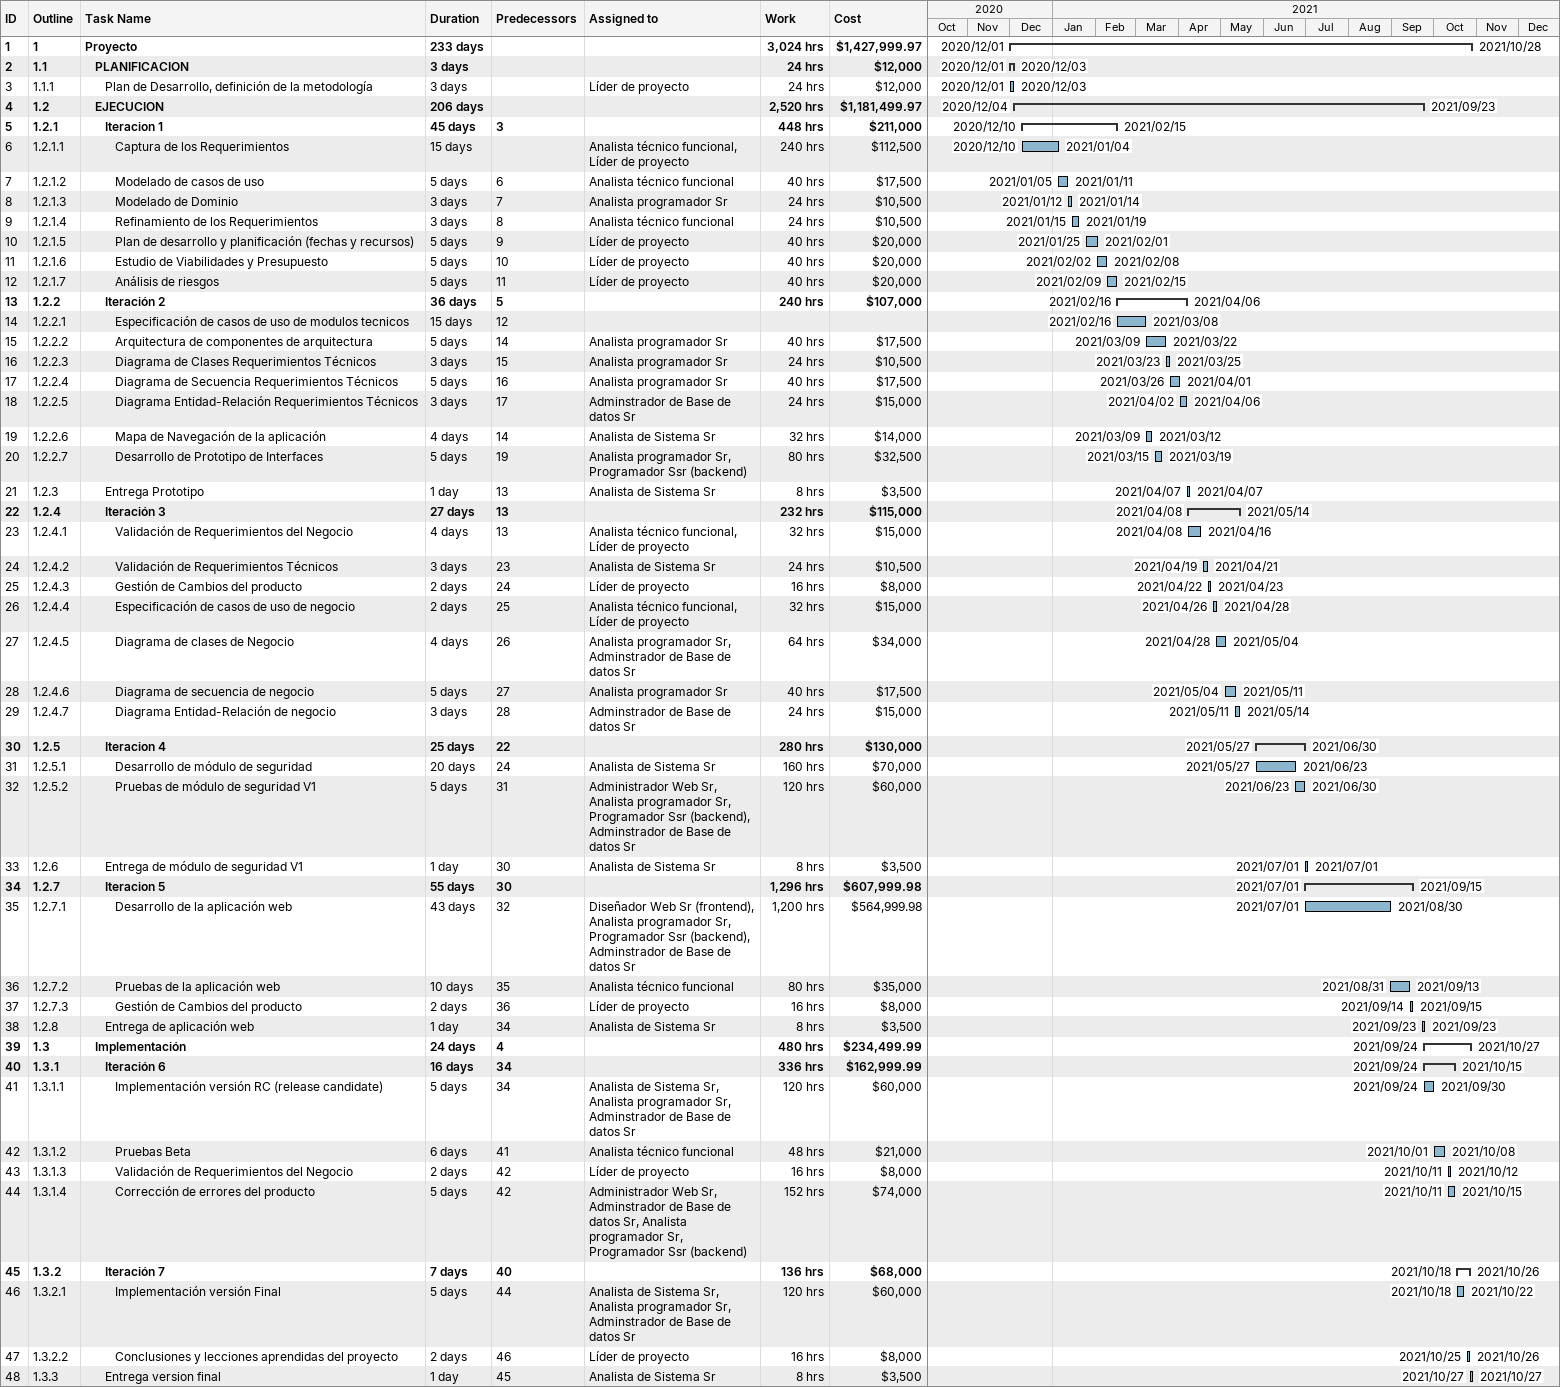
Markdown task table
| ID | WBS | Task | Duration | Start | Finish | Predecessors | Resources | Work (h) | Cost ($) |
|---|---|---|---|---|---|---|---|---|---|
| 1 | 1 | **Proyecto** | 233d | 2020-12-01 | 2021-10-28 |  |  | 3024 | 1427999.97 |
| 2 | 1.1 | **PLANIFICACION** | 3d | 2020-12-01 | 2020-12-03 |  |  | 24 | 12000 |
| 3 | 1.1.1 | Plan de Desarrollo, definición de la metodología | 3d | 2020-12-01 | 2020-12-03 |  | Líder de proyecto | 24 | 12000 |
| 4 | 1.2 | **EJECUCION** | 206d | 2020-12-04 | 2021-09-23 |  |  | 2520 | 1181499.97 |
| 5 | 1.2.1 | **Iteracion 1** | 45d | 2020-12-10 | 2021-02-15 | 3 |  | 448 | 211000 |
| 6 | 1.2.1.1 | Captura de los Requerimientos | 15d | 2020-12-10 | 2021-01-04 |  | Analista técnico funcional, Líder de proyecto | 240 | 112500 |
| 7 | 1.2.1.2 | Modelado de casos de uso | 5d | 2021-01-05 | 2021-01-11 | 6 | Analista técnico funcional | 40 | 17500 |
| 8 | 1.2.1.3 | Modelado de Dominio | 3d | 2021-01-12 | 2021-01-14 | 7 | Analista programador Sr | 24 | 10500 |
| 9 | 1.2.1.4 | Refinamiento de los Requerimientos | 3d | 2021-01-15 | 2021-01-19 | 8 | Analista técnico funcional | 24 | 10500 |
| 10 | 1.2.1.5 | Plan de desarrollo y planificación (fechas y recursos) | 5d | 2021-01-25 | 2021-02-01 | 9 | Líder de proyecto | 40 | 20000 |
| 11 | 1.2.1.6 | Estudio de Viabilidades y Presupuesto | 5d | 2021-02-02 | 2021-02-08 | 10 | Líder de proyecto | 40 | 20000 |
| 12 | 1.2.1.7 | Análisis de riesgos | 5d | 2021-02-09 | 2021-02-15 | 11 | Líder de proyecto | 40 | 20000 |
| 13 | 1.2.2 | **Iteración 2** | 36d | 2021-02-16 | 2021-04-06 | 5 |  | 240 | 107000 |
| 14 | 1.2.2.1 | Especificación de casos de uso de modulos tecnicos | 15d | 2021-02-16 | 2021-03-08 | 12 |  |  |  |
| 15 | 1.2.2.2 | Arquitectura de componentes de arquitectura | 5d | 2021-03-09 | 2021-03-22 | 14 | Analista programador Sr | 40 | 17500 |
| 16 | 1.2.2.3 | Diagrama de Clases Requerimientos Técnicos | 3d | 2021-03-23 | 2021-03-25 | 15 | Analista programador Sr | 24 | 10500 |
| 17 | 1.2.2.4 | Diagrama de Secuencia Requerimientos Técnicos | 5d | 2021-03-26 | 2021-04-01 | 16 | Analista programador Sr | 40 | 17500 |
| 18 | 1.2.2.5 | Diagrama Entidad-Relación Requerimientos Técnicos | 3d | 2021-04-02 | 2021-04-06 | 17 | Adminstrador de Base de datos Sr | 24 | 15000 |
| 19 | 1.2.2.6 | Mapa de Navegación de la aplicación | 4d | 2021-03-09 | 2021-03-12 | 14 | Analista de Sistema Sr | 32 | 14000 |
| 20 | 1.2.2.7 | Desarrollo de Prototipo de Interfaces | 5d | 2021-03-15 | 2021-03-19 | 19 | Analista programador Sr, Programador Ssr (backend) | 80 | 32500 |
| 21 | 1.2.3 | Entrega Prototipo | 1d | 2021-04-07 | 2021-04-07 | 13 | Analista de Sistema Sr | 8 | 3500 |
| 22 | 1.2.4 | **Iteración 3** | 27d | 2021-04-08 | 2021-05-14 | 13 |  | 232 | 115000 |
| 23 | 1.2.4.1 | Validación de Requerimientos del Negocio | 4d | 2021-04-08 | 2021-04-16 | 13 | Analista técnico funcional, Líder de proyecto | 32 | 15000 |
| 24 | 1.2.4.2 | Validación de Requerimientos Técnicos | 3d | 2021-04-19 | 2021-04-21 | 23 | Analista de Sistema Sr | 24 | 10500 |
| 25 | 1.2.4.3 | Gestión de Cambios del producto | 2d | 2021-04-22 | 2021-04-23 | 24 | Líder de proyecto | 16 | 8000 |
| 26 | 1.2.4.4 | Especificación de casos de uso de negocio | 2d | 2021-04-26 | 2021-04-28 | 25 | Analista técnico funcional, Líder de proyecto | 32 | 15000 |
| 27 | 1.2.4.5 | Diagrama de clases de Negocio | 4d | 2021-04-28 | 2021-05-04 | 26 | Analista programador Sr, Adminstrador de Base de datos Sr | 64 | 34000 |
| 28 | 1.2.4.6 | Diagrama de secuencia de negocio | 5d | 2021-05-04 | 2021-05-11 | 27 | Analista programador Sr | 40 | 17500 |
| 29 | 1.2.4.7 | Diagrama Entidad-Relación de negocio | 3d | 2021-05-11 | 2021-05-14 | 28 | Adminstrador de Base de datos Sr | 24 | 15000 |
| 30 | 1.2.5 | **Iteracion 4** | 25d | 2021-05-27 | 2021-06-30 | 22 |  | 280 | 130000 |
| 31 | 1.2.5.1 | Desarrollo de módulo de seguridad | 20d | 2021-05-27 | 2021-06-23 | 24 | Analista de Sistema Sr | 160 | 70000 |
| 32 | 1.2.5.2 | Pruebas de módulo de seguridad V1 | 5d | 2021-06-23 | 2021-06-30 | 31 | Administrador Web Sr, Analista programador Sr, Programador Ssr (backend), Adminstrador de Base de datos Sr | 120 | 60000 |
| 33 | 1.2.6 | Entrega de módulo de seguridad V1 | 1d | 2021-07-01 | 2021-07-01 | 30 | Analista de Sistema Sr | 8 | 3500 |
| 34 | 1.2.7 | **Iteracion 5** | 55d | 2021-07-01 | 2021-09-15 | 30 |  | 1296 | 607999.98 |
| 35 | 1.2.7.1 | Desarrollo de la aplicación web | 43d | 2021-07-01 | 2021-08-30 | 32 | Diseñador Web Sr (frontend), Analista programador Sr, Programador Ssr (backend), Adminstrador de Base de datos Sr | 1200 | 564999.98 |
| 36 | 1.2.7.2 | Pruebas de la aplicación web | 10d | 2021-08-31 | 2021-09-13 | 35 | Analista técnico funcional | 80 | 35000 |
| 37 | 1.2.7.3 | Gestión de Cambios del producto | 2d | 2021-09-14 | 2021-09-15 | 36 | Líder de proyecto | 16 | 8000 |
| 38 | 1.2.8 | Entrega de aplicación web | 1d | 2021-09-23 | 2021-09-23 | 34 | Analista de Sistema Sr | 8 | 3500 |
| 39 | 1.3 | **Implementación** | 24d | 2021-09-24 | 2021-10-27 | 4 |  | 480 | 234499.99 |
| 40 | 1.3.1 | **Iteración 6** | 16d | 2021-09-24 | 2021-10-15 | 34 |  | 336 | 162999.99 |
| 41 | 1.3.1.1 | Implementación versión RC (release candidate) | 5d | 2021-09-24 | 2021-09-30 | 34 | Analista de Sistema Sr, Analista programador Sr, Adminstrador de Base de datos Sr | 120 | 60000 |
| 42 | 1.3.1.2 | Pruebas Beta | 6d | 2021-10-01 | 2021-10-08 | 41 | Analista técnico funcional | 48 | 21000 |
| 43 | 1.3.1.3 | Validación de Requerimientos del Negocio | 2d | 2021-10-11 | 2021-10-12 | 42 | Líder de proyecto | 16 | 8000 |
| 44 | 1.3.1.4 | Corrección de errores del producto | 5d | 2021-10-11 | 2021-10-15 | 42 | Administrador Web Sr, Adminstrador de Base de datos Sr, Analista programador Sr, Programador Ssr (backend) | 152 | 74000 |
| 45 | 1.3.2 | **Iteración 7** | 7d | 2021-10-18 | 2021-10-26 | 40 |  | 136 | 68000 |
| 46 | 1.3.2.1 | Implementación versión Final | 5d | 2021-10-18 | 2021-10-22 | 44 | Analista de Sistema Sr, Analista programador Sr, Adminstrador de Base de datos Sr | 120 | 60000 |
| 47 | 1.3.2.2 | Conclusiones y lecciones aprendidas del proyecto | 2d | 2021-10-25 | 2021-10-26 | 46 | Líder de proyecto | 16 | 8000 |
| 48 | 1.3.3 | Entrega version final | 1d | 2021-10-27 | 2021-10-27 | 45 | Analista de Sistema Sr | 8 | 3500 |
